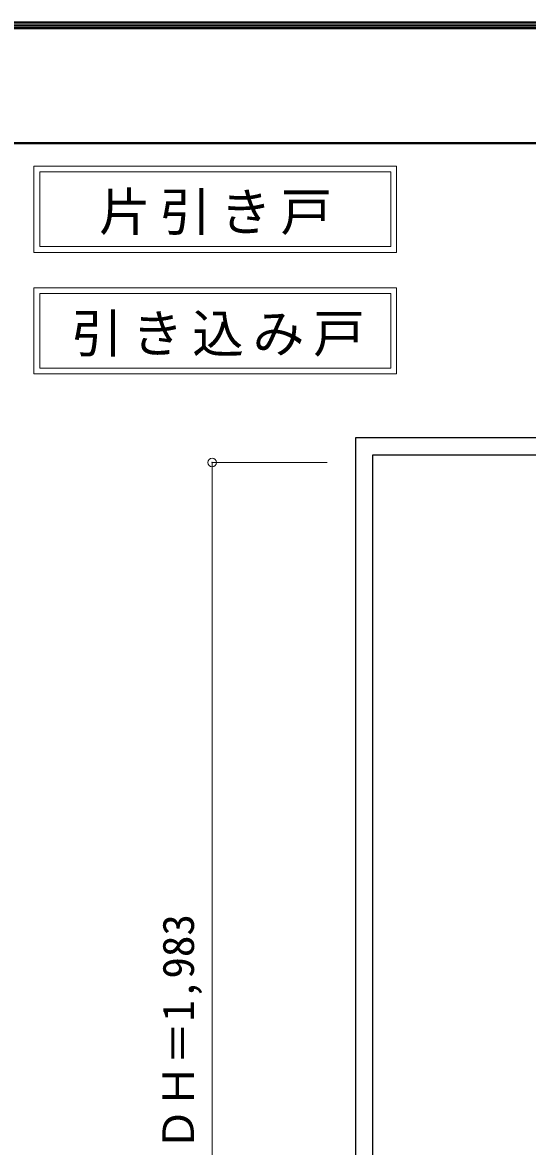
# Model space of a CAD drawing. Units: millimetres, scale not verified. Extents: x -6000 to 5700, y -4307 to 4260.
# Drawn here: x -502 to 377, y 2219 to 4175 of the extents above; entities that cross this region are included whole.
import ezdxf
from ezdxf.enums import TextEntityAlignment as Align

# ---------------------------------------------------------------- set-up
doc = ezdxf.new("R2010")
doc.units = ezdxf.units.MM
doc.header["$LTSCALE"] = 30
doc.header["$PDMODE"] = 32
doc.header["$PDSIZE"] = 15
for name, color, linetype, lineweight in [('0-4_枠', 3, 'Continuous', 25), ('0-A_文字', 7, 'Continuous', 18), ('0-B_寸法', 7, 'Continuous', 9), ('F-1_枠', 6, 'Continuous', 40)]:
    doc.layers.add(name, color=color, linetype=linetype, lineweight=lineweight)
doc.styles.add('ＭＳ ゴシック', font='')
doc.styles.get('ＭＳ ゴシック').set_extended_font_data('MS Gothic')

msp = doc.modelspace()

# ---------------------------------------------------------------- linework, layer by layer
at = {"layer": '0-4_枠'}
for p, q in [((78, 1418), (78, 3453)), ((78, 3453), (1528, 3453)), ((108, 3423), (1498, 3423))]:
    msp.add_line(p, q, dxfattribs=at)
msp.add_lwpolyline([(78, 1418), (108, 1418), (108, 3423)], dxfattribs=at)
at = {"layer": '0-A_文字'}
for p, q in [((-482, 3925), (-482, 3775)), ((-472, 3915), (-472, 3785)), ((-472, 3915), (139.03, 3915)), ((139.03, 3915), (139.03, 3785)), ((-482, 3775), (149.03, 3775)), ((-472, 3785), (139.03, 3785)), ((-482, 3713.53), (-482, 3563.53)), ((-472, 3703.53), (-472, 3573.53)), ((-472, 3703.53), (139.03, 3703.53)), ((139.03, 3703.53), (139.03, 3573.53)), ((-482, 3563.53), (149.03, 3563.53)), ((-472, 3573.53), (139.03, 3573.53))]:
    msp.add_line(p, q, dxfattribs=at)
for points in [[(-482, 3925), (149.03, 3925), (149.03, 3775)], [(-482, 3713.53), (149.03, 3713.53), (149.03, 3563.53)]]:
    msp.add_lwpolyline(points, dxfattribs=at)
at = {"layer": '0-B_寸法', "color": 4}
for q in [(-172, 1426.5), (28, 3409.5)]:
    msp.add_line((-172, 3409.5), q, dxfattribs=at)
at = {"layer": '0-B_寸法'}
msp.add_point((-172, 3409.5), dxfattribs=at)
at = {"layer": 'F-1_枠'}
for p, q in [((-6000, 4175), (5700, 4175)), ((-6000, 4170), (5700, 4170)), ((-6000, 4165), (5700, 4165)), ((-6000, 3965), (5700, 3965))]:
    msp.add_line(p, q, dxfattribs=at)

# ---------------------------------------------------------------- texts
at = {"layer": '0-A_文字', "char_height": 65.98, "attachment_point": 7, "style": 'ＭＳ ゴシック'}
for s, insert in [('\\T1.17;片引き戸', (-368.98, 3805)), ('\\T1.17;引き込み戸', (-417.34, 3593.53))]:
    msp.add_mtext(s, dxfattribs=dict(at, insert=insert))
at = {"layer": '0-B_寸法', "style": 'ＭＳ ゴシック'}
msp.add_text('ＤＨ＝1,983', height=54.99, rotation=90, dxfattribs=at).set_placement((-187, 2211.75), align=Align.BOTTOM_LEFT)

doc.saveas('drawing.dxf')
